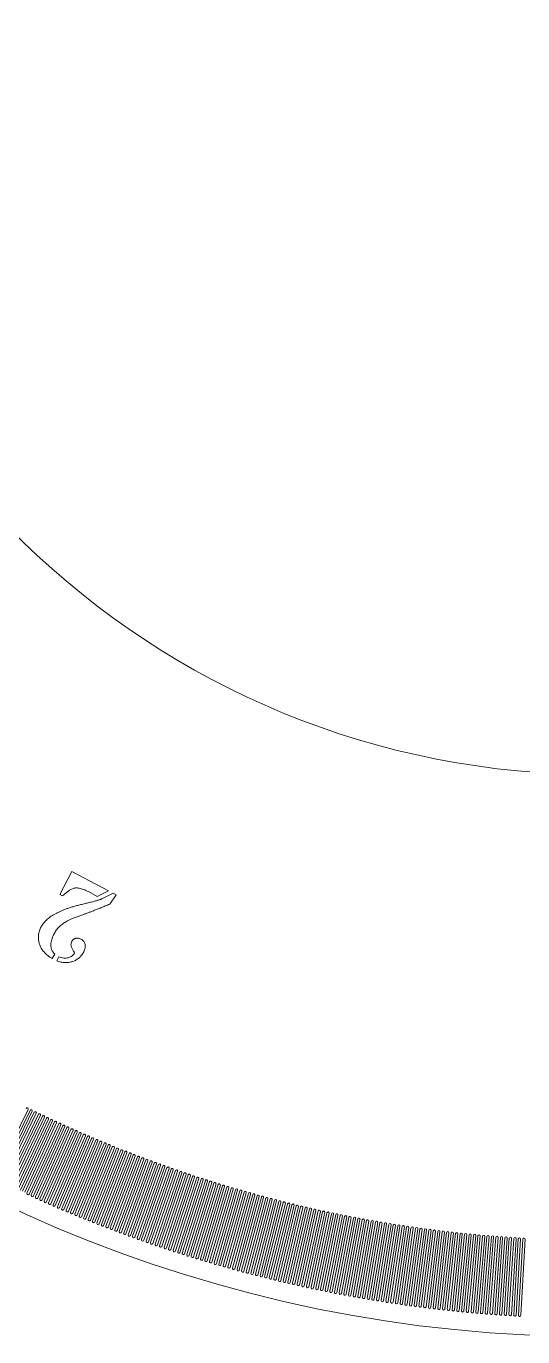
# Model space of a CAD drawing. Header units: millimetres. Extents: x -37.9 to 37.9, y -37.9 to 37.9.
# Drawn here: x -15.6 to -2, y -37.9 to -2 of the extents above; entities that cross this region are included whole.
import ezdxf

# ---------------------------------------------------------------- set-up
doc = ezdxf.new("R2010")
doc.units = ezdxf.units.MM

msp = doc.modelspace()

# ---------------------------------------------------------------- linework, layer by layer
at = {"color": 7, "linetype": 'Continuous', "lineweight": 15}
for p, q in [((-14.685, -25.787), (-14.354, -25.157)), ((-14.354, -25.157), (-13.353, -25.682)), ((-14.616, -25.823), (-14.685, -25.787)), ((-13.656, -25.835), (-13.902, -25.706)), ((-13.353, -25.682), (-13.656, -25.835)), ((-13.533, -25.903), (-13.222, -25.751)), ((-13.144, -25.792), (-13.316, -26.049)), ((-13.222, -25.751), (-13.144, -25.792)), ((-14.823, -27.417), (-14.889, -27.541)), ((-14.767, -27.599), (-14.71, -27.49)), ((-16.469, -33.543), (-15.549, -31.67)), ((-15.494, -31.697), (-16.41, -33.571)), ((-16.351, -33.6), (-15.438, -31.724)), ((-15.383, -31.751), (-16.293, -33.628)), ((-16.234, -33.657), (-15.328, -31.777)), ((-15.272, -31.804), (-16.175, -33.685)), ((-16.116, -33.713), (-15.217, -31.831)), ((-15.161, -31.857), (-16.058, -33.741)), ((-15.999, -33.769), (-15.105, -31.884)), ((-15.05, -31.91), (-15.94, -33.797)), ((-15.881, -33.825), (-14.994, -31.936)), ((-14.938, -31.962), (-15.822, -33.853)), ((-15.763, -33.88), (-14.882, -31.988)), ((-14.827, -32.014), (-15.703, -33.908)), ((-15.644, -33.935), (-14.771, -32.04)), ((-14.715, -32.066), (-15.585, -33.962)), ((-15.526, -33.989), (-14.659, -32.091)), ((-14.603, -32.117), (-15.466, -34.016)), ((-15.407, -34.043), (-14.547, -32.142)), ((-14.49, -32.168), (-15.347, -34.07)), ((-15.288, -34.097), (-14.434, -32.193)), ((-14.378, -32.218), (-15.228, -34.124)), ((-15.169, -34.15), (-14.322, -32.243)), ((-14.266, -32.268), (-15.109, -34.176)), ((-15.05, -34.203), (-14.209, -32.293)), ((-14.153, -32.318), (-14.99, -34.229)), ((-14.93, -34.255), (-14.096, -32.342)), ((-14.04, -32.367), (-14.87, -34.281)), ((-14.81, -34.307), (-13.983, -32.391)), ((-13.927, -32.416), (-14.751, -34.333)), ((-14.691, -34.359), (-13.87, -32.44)), ((-13.814, -32.464), (-14.631, -34.384)), ((-14.571, -34.41), (-13.757, -32.488)), ((-13.7, -32.512), (-14.51, -34.435)), ((-14.45, -34.46), (-13.643, -32.536)), ((-13.587, -32.56), (-14.39, -34.485)), ((-14.33, -34.51), (-13.53, -32.583)), ((-13.473, -32.607), (-14.27, -34.535)), ((-14.209, -34.56), (-13.416, -32.63)), ((-13.359, -32.654), (-14.149, -34.585)), ((-14.089, -34.61), (-13.302, -32.677)), ((-13.245, -32.7), (-14.028, -34.634)), ((-13.968, -34.659), (-13.188, -32.723)), ((-13.131, -32.746), (-13.907, -34.683)), ((-13.847, -34.707), (-13.074, -32.769)), ((-13.016, -32.792), (-13.786, -34.731)), ((-13.726, -34.755), (-12.959, -32.815)), ((-12.902, -32.837), (-13.665, -34.779)), ((-13.604, -34.803), (-12.844, -32.86)), ((-12.787, -32.882), (-13.543, -34.827)), ((-13.483, -34.85), (-12.73, -32.904)), ((-12.672, -32.926), (-13.422, -34.874)), ((-13.361, -34.897), (-12.615, -32.948)), ((-12.557, -32.97), (-13.3, -34.92)), ((-13.239, -34.944), (-12.5, -32.992)), ((-12.442, -33.014), (-13.178, -34.967)), ((-13.117, -34.99), (-12.384, -33.036)), ((-12.327, -33.057), (-13.056, -35.012)), ((-12.995, -35.035), (-12.269, -33.079)), ((-12.211, -33.1), (-12.933, -35.058)), ((-12.872, -35.08), (-12.153, -33.121)), ((-12.096, -33.143), (-12.811, -35.103)), ((-12.75, -35.125), (-12.038, -33.164)), ((-11.98, -33.185), (-12.688, -35.147)), ((-12.627, -35.169), (-11.922, -33.205)), ((-11.864, -33.226), (-12.566, -35.191)), ((-12.504, -35.213), (-11.806, -33.247)), ((-11.748, -33.267), (-12.443, -35.235)), ((-12.381, -35.257), (-11.69, -33.288)), ((-11.632, -33.308), (-12.32, -35.278)), ((-12.258, -35.3), (-11.574, -33.328)), ((-11.515, -33.349), (-12.196, -35.321)), ((-12.135, -35.342), (-11.457, -33.369)), ((-11.399, -33.389), (-12.073, -35.363)), ((-12.011, -35.384), (-11.341, -33.408)), ((-11.282, -33.428), (-11.95, -35.405)), ((-11.888, -35.426), (-11.224, -33.448)), ((-11.166, -33.467), (-11.826, -35.447)), ((-11.764, -35.467), (-11.107, -33.487)), ((-11.049, -33.506), (-11.702, -35.488)), ((-11.64, -35.508), (-10.99, -33.525)), ((-10.932, -33.544), (-11.578, -35.528)), ((-11.516, -35.549), (-10.873, -33.564)), ((-10.814, -33.582), (-11.454, -35.569)), ((-11.392, -35.589), (-10.756, -33.601)), ((-10.697, -33.62), (-11.33, -35.608)), ((-11.268, -35.628), (-10.638, -33.639)), ((-10.58, -33.657), (-11.205, -35.648)), ((-11.143, -35.667), (-10.521, -33.676)), ((-10.462, -33.694), (-11.081, -35.687)), ((-11.019, -35.706), (-10.403, -33.712)), ((-10.345, -33.73), (-10.956, -35.725)), ((-10.894, -35.744), (-10.286, -33.748)), ((-10.227, -33.766), (-10.832, -35.763)), ((-10.769, -35.782), (-10.168, -33.784)), ((-10.109, -33.802), (-10.707, -35.801)), ((-10.644, -35.819), (-10.05, -33.819)), ((-9.991, -33.837), (-10.582, -35.838)), ((-10.519, -35.856), (-9.932, -33.854)), ((-9.873, -33.871), (-10.456, -35.875)), ((-10.394, -35.893), (-9.813, -33.888)), ((-9.754, -33.906), (-10.331, -35.911)), ((-10.268, -35.929), (-9.695, -33.923)), ((-9.636, -33.939), (-10.206, -35.947)), ((-10.143, -35.964), (-9.577, -33.956)), ((-9.517, -33.973), (-10.08, -35.982)), ((-10.017, -36), (-9.458, -33.989)), ((-9.399, -34.006), (-9.955, -36.017)), ((-9.892, -36.034), (-9.339, -34.022)), ((-9.28, -34.038), (-9.829, -36.052)), ((-9.766, -36.069), (-9.221, -34.055)), ((-9.161, -34.071), (-9.703, -36.086)), ((-9.64, -36.103), (-9.102, -34.087)), ((-9.042, -34.102), (-9.577, -36.119)), ((-9.514, -36.136), (-8.983, -34.118)), ((-8.923, -34.134), (-9.451, -36.153)), ((-9.388, -36.169), (-8.863, -34.149)), ((-8.804, -34.165), (-9.324, -36.185)), ((-9.261, -36.202), (-8.744, -34.18)), ((-8.684, -34.195), (-9.198, -36.218)), ((-9.135, -36.234), (-8.625, -34.21)), ((-8.565, -34.225), (-9.072, -36.25)), ((-9.008, -36.265), (-8.505, -34.24)), ((-8.446, -34.255), (-8.945, -36.281)), ((-8.882, -36.297), (-8.386, -34.27)), ((-8.326, -34.284), (-8.818, -36.312)), ((-8.755, -36.327), (-8.266, -34.299)), ((-8.206, -34.313), (-8.692, -36.343)), ((-8.628, -36.358), (-8.146, -34.327)), ((-8.086, -34.342), (-8.565, -36.373)), ((-8.501, -36.388), (-8.026, -34.356)), ((-7.966, -34.37), (-8.438, -36.402)), ((-8.374, -36.417), (-7.906, -34.383)), ((-7.846, -34.397), (-8.31, -36.432)), ((-8.247, -36.446), (-7.786, -34.411)), ((-7.726, -34.424), (-8.183, -36.46)), ((-8.12, -36.475), (-7.666, -34.438)), ((-7.606, -34.451), (-8.056, -36.489)), ((-7.992, -36.503), (-7.546, -34.464)), ((-7.486, -34.477), (-7.929, -36.517)), ((-7.865, -36.53), (-7.426, -34.49)), ((-7.365, -34.503), (-7.801, -36.544)), ((-7.737, -36.558), (-7.305, -34.516)), ((-7.245, -34.529), (-7.673, -36.571)), ((-7.61, -36.584), (-7.185, -34.541)), ((-7.124, -34.554), (-7.546, -36.598)), ((-7.482, -36.611), (-7.064, -34.566)), ((-7.004, -34.579), (-7.418, -36.624)), ((-7.354, -36.637), (-6.943, -34.591)), ((-6.883, -34.603), (-7.29, -36.649)), ((-7.226, -36.662), (-6.823, -34.615)), ((-6.762, -34.627), (-7.162, -36.675)), ((-7.098, -36.687), (-6.702, -34.638)), ((-6.641, -34.65), (-7.034, -36.699)), ((-6.97, -36.712), (-6.581, -34.662)), ((-6.52, -34.673), (-6.906, -36.724)), ((-6.842, -36.736), (-6.46, -34.684)), ((-6.399, -34.696), (-6.778, -36.748)), ((-6.713, -36.759), (-6.339, -34.707)), ((-6.278, -34.718), (-6.649, -36.771)), ((-6.585, -36.783), (-6.217, -34.729)), ((-6.157, -34.739), (-6.521, -36.794)), ((-6.457, -36.805), (-6.096, -34.75)), ((-6.035, -34.761), (-6.392, -36.817)), ((-6.328, -36.828), (-5.975, -34.771)), ((-5.914, -34.782), (-6.264, -36.839)), ((-6.2, -36.85), (-5.853, -34.792)), ((-5.793, -34.802), (-6.135, -36.86)), ((-6.071, -36.871), (-5.732, -34.812)), ((-5.671, -34.822), (-6.007, -36.881)), ((-5.942, -36.892), (-5.61, -34.832)), ((-5.55, -34.842), (-5.878, -36.902)), ((-5.813, -36.912), (-5.489, -34.851)), ((-5.428, -34.861), (-5.749, -36.922)), ((-5.684, -36.932), (-5.367, -34.87)), ((-5.306, -34.879), (-5.62, -36.942)), ((-5.555, -36.952), (-5.245, -34.889)), ((-5.184, -34.898), (-5.491, -36.962)), ((-5.426, -36.971), (-5.123, -34.907)), ((-5.063, -34.916), (-5.362, -36.981)), ((-5.297, -36.99), (-5.002, -34.924)), ((-4.941, -34.933), (-5.233, -36.999)), ((-5.168, -37.008), (-4.88, -34.942)), ((-4.819, -34.95), (-5.104, -37.017)), ((-5.039, -37.026), (-4.758, -34.959)), ((-4.697, -34.967), (-4.974, -37.035)), ((-4.91, -37.043), (-4.636, -34.975)), ((-4.575, -34.983), (-4.845, -37.052)), ((-4.78, -37.06), (-4.513, -34.991)), ((-4.452, -34.999), (-4.716, -37.069)), ((-4.651, -37.077), (-4.391, -35.006)), ((-4.33, -35.014), (-4.586, -37.085)), ((-4.522, -37.093), (-4.269, -35.022)), ((-4.208, -35.029), (-4.457, -37.101)), ((-4.392, -37.108), (-4.147, -35.036)), ((-4.086, -35.043), (-4.327, -37.116)), ((-4.263, -37.123), (-4.024, -35.05)), ((-3.963, -35.057), (-4.198, -37.131)), ((-4.133, -37.138), (-3.902, -35.064)), ((-3.841, -35.071), (-4.068, -37.145)), ((-4.003, -37.152), (-3.78, -35.078)), ((-3.718, -35.084), (-3.938, -37.159)), ((-3.874, -37.166), (-3.657, -35.091)), ((-3.596, -35.097), (-3.809, -37.173)), ((-3.744, -37.179), (-3.535, -35.103)), ((-3.473, -35.109), (-3.679, -37.186)), ((-3.614, -37.192), (-3.412, -35.115)), ((-3.351, -35.121), (-3.549, -37.198)), ((-3.484, -37.205), (-3.29, -35.127)), ((-3.228, -35.133), (-3.419, -37.211)), ((-3.354, -37.217), (-3.167, -35.138)), ((-3.106, -35.144), (-3.289, -37.222)), ((-3.224, -37.228), (-3.044, -35.149)), ((-2.983, -35.154), (-3.159, -37.234)), ((-3.094, -37.239), (-2.922, -35.16)), ((-2.86, -35.165), (-3.029, -37.244)), ((-2.964, -37.25), (-2.799, -35.17)), ((-2.737, -35.174), (-2.899, -37.255)), ((-2.834, -37.26), (-2.676, -35.179)), ((-2.615, -35.184), (-2.769, -37.265)), ((-2.704, -37.269), (-2.553, -35.188)), ((-2.492, -35.193), (-2.639, -37.274)), ((-2.574, -37.279), (-2.43, -35.197)), ((-2.369, -35.201), (-2.509, -37.283)), ((-2.444, -37.287), (-2.307, -35.205)), ((-2.246, -35.209), (-2.379, -37.292)), ((-2.314, -37.296), (-2.185, -35.213)), ((-2.123, -35.217), (-2.249, -37.3)), ((-2.184, -37.304), (-2.062, -35.22)), ((-2, -35.224), (-2.118, -37.307)), ((-2.053, -37.311), (-1.939, -35.227))]:
    msp.add_line(p, q, dxfattribs=at)
msp.add_circle((0, 0), 37.9, dxfattribs=at)
for centre, radius, start, end in [((0, 0), 22.5, 272.5473, 267.4527), ((-15.577, -31.656), 0.0308, 333.85, 153.75), ((-15.466, -31.71), 0.0308, 334.05, 153.95), ((-15.355, -31.764), 0.0308, 334.25, 154.15), ((-15.244, -31.817), 0.0308, 334.45, 154.35), ((-15.133, -31.87), 0.0308, 334.65, 154.55), ((-15.022, -31.923), 0.0308, 334.85, 154.75), ((-14.91, -31.975), 0.0308, 335.05, 154.95), ((-14.799, -32.027), 0.0308, 335.25, 155.15), ((-14.687, -32.079), 0.0308, 335.45, 155.35), ((-14.575, -32.13), 0.0308, 335.65, 155.55), ((-14.462, -32.18), 0.0308, 335.85, 155.75), ((-14.35, -32.231), 0.0308, 336.05, 155.95), ((-14.237, -32.28), 0.0308, 336.25, 156.15), ((-14.125, -32.33), 0.0308, 336.45, 156.35), ((-14.012, -32.379), 0.0308, 336.65, 156.55), ((-13.899, -32.428), 0.0308, 336.85, 156.75), ((-13.785, -32.476), 0.0308, 337.05, 156.95), ((-13.672, -32.524), 0.0308, 337.25, 157.15), ((-13.558, -32.572), 0.0308, 337.45, 157.35), ((-13.444, -32.619), 0.0308, 337.65, 157.55), ((-13.331, -32.665), 0.0308, 337.85, 157.75), ((-13.216, -32.712), 0.0308, 338.05, 157.95), ((-13.102, -32.758), 0.0308, 338.25, 158.15), ((-12.988, -32.803), 0.0308, 338.45, 158.35), ((-12.873, -32.848), 0.0308, 338.65, 158.55), ((-12.758, -32.893), 0.0308, 338.85, 158.75), ((-12.644, -32.937), 0.0308, 339.05, 158.95), ((-12.528, -32.981), 0.0308, 339.25, 159.15), ((-12.413, -33.025), 0.0308, 339.45, 159.35), ((-12.298, -33.068), 0.0308, 339.65, 159.55), ((-12.182, -33.111), 0.0308, 339.85, 159.75), ((-12.067, -33.153), 0.0308, 340.05, 159.95), ((-11.951, -33.195), 0.0308, 340.25, 160.15), ((-11.835, -33.237), 0.0308, 340.45, 160.35), ((-11.719, -33.278), 0.0308, 340.65, 160.55), ((-11.603, -33.318), 0.0308, 340.85, 160.75), ((-11.486, -33.359), 0.0308, 341.05, 160.95), ((-11.37, -33.399), 0.0308, 341.25, 161.15), ((-11.253, -33.438), 0.0308, 341.45, 161.35), ((-11.136, -33.477), 0.0308, 341.65, 161.55), ((-11.019, -33.516), 0.0308, 341.85, 161.75), ((-10.902, -33.554), 0.0308, 342.05, 161.95), ((-10.785, -33.592), 0.0308, 342.25, 162.15), ((-10.668, -33.629), 0.0308, 342.45, 162.35), ((-10.55, -33.666), 0.0308, 342.65, 162.55), ((-10.433, -33.703), 0.0308, 342.85, 162.75), ((-10.315, -33.739), 0.0308, 343.05, 162.95), ((-10.197, -33.775), 0.0308, 343.25, 163.15), ((-15.555, -33.976), 0.0326, 155.35, 335.45), ((-15.437, -34.03), 0.0326, 155.55, 335.65), ((-15.318, -34.084), 0.0326, 155.75, 335.85), ((-10.079, -33.81), 0.0308, 343.45, 163.35), ((-9.961, -33.845), 0.0308, 343.65, 163.55), ((-9.843, -33.88), 0.0308, 343.85, 163.75), ((-9.725, -33.914), 0.0308, 344.05, 163.95), ((-9.606, -33.948), 0.0308, 344.25, 164.15), ((-9.488, -33.981), 0.0308, 344.45, 164.35), ((-9.369, -34.014), 0.0308, 344.65, 164.55), ((-9.25, -34.047), 0.0308, 344.85, 164.75), ((-9.131, -34.079), 0.0308, 345.05, 164.95), ((-9.012, -34.11), 0.0308, 345.25, 165.15), ((-15.199, -34.137), 0.0326, 155.95, 336.05), ((-15.079, -34.19), 0.0326, 156.15, 336.25), ((-14.96, -34.242), 0.0326, 156.35, 336.45), ((-14.84, -34.294), 0.0326, 156.55, 336.65), ((-14.721, -34.346), 0.0326, 156.75, 336.85), ((-14.601, -34.397), 0.0326, 156.95, 337.05), ((-14.48, -34.448), 0.0326, 157.15, 337.25), ((-8.893, -34.142), 0.0308, 345.45, 165.35), ((-8.774, -34.172), 0.0308, 345.65, 165.55), ((-8.655, -34.203), 0.0308, 345.85, 165.75), ((-8.535, -34.233), 0.0308, 346.05, 165.95), ((-8.416, -34.262), 0.0308, 346.25, 166.15), ((-8.296, -34.292), 0.0308, 346.45, 166.35), ((-8.176, -34.32), 0.0308, 346.65, 166.55), ((-8.056, -34.349), 0.0308, 346.85, 166.75), ((-7.936, -34.377), 0.0308, 347.05, 166.95), ((-7.816, -34.404), 0.0308, 347.25, 167.15), ((-7.696, -34.431), 0.0308, 347.45, 167.35), ((-7.576, -34.458), 0.0308, 347.65, 167.55), ((-7.456, -34.484), 0.0308, 347.85, 167.75), ((-14.36, -34.498), 0.0326, 157.35, 337.45), ((-14.24, -34.548), 0.0326, 157.55, 337.65), ((-14.119, -34.597), 0.0326, 157.75, 337.85), ((-13.998, -34.646), 0.0326, 157.95, 338.05), ((-13.877, -34.695), 0.0326, 158.15, 338.25), ((-13.756, -34.743), 0.0326, 158.35, 338.45), ((-13.634, -34.791), 0.0326, 158.55, 338.65), ((-7.335, -34.51), 0.0308, 348.05, 167.95), ((-7.215, -34.535), 0.0308, 348.25, 168.15), ((-7.094, -34.56), 0.0308, 348.45, 168.35), ((-6.974, -34.585), 0.0308, 348.65, 168.55), ((-6.853, -34.609), 0.0308, 348.85, 168.75), ((-6.732, -34.633), 0.0308, 349.05, 168.95), ((-6.611, -34.656), 0.0308, 349.25, 169.15), ((-6.49, -34.679), 0.0308, 349.45, 169.35), ((-6.369, -34.701), 0.0308, 349.65, 169.55), ((-6.248, -34.723), 0.0308, 349.85, 169.75), ((-6.126, -34.745), 0.0308, 350.05, 169.95), ((-6.005, -34.766), 0.0308, 350.25, 170.15), ((-5.884, -34.787), 0.0308, 350.45, 170.35), ((-5.762, -34.807), 0.0308, 350.65, 170.55), ((-5.641, -34.827), 0.0308, 350.85, 170.75), ((-5.519, -34.846), 0.0308, 351.05, 170.95), ((-13.513, -34.839), 0.0326, 158.75, 338.85), ((-13.391, -34.885), 0.0326, 158.95, 339.05), ((-13.269, -34.932), 0.0326, 159.15, 339.25), ((-13.147, -34.978), 0.0326, 159.35, 339.45), ((-13.025, -35.024), 0.0326, 159.55, 339.65), ((-12.903, -35.069), 0.0326, 159.75, 339.85), ((-12.78, -35.114), 0.0326, 159.95, 340.05), ((-12.658, -35.158), 0.0326, 160.15, 340.25), ((-5.397, -34.865), 0.0308, 351.25, 171.15), ((-5.276, -34.884), 0.0308, 351.45, 171.35), ((-5.154, -34.902), 0.0308, 351.65, 171.55), ((-5.032, -34.92), 0.0308, 351.85, 171.75), ((-4.91, -34.937), 0.0308, 352.05, 171.95), ((-4.788, -34.954), 0.0308, 352.25, 172.15), ((-4.666, -34.971), 0.0308, 352.45, 172.35), ((-4.544, -34.987), 0.0308, 352.65, 172.55), ((-4.422, -35.003), 0.0308, 352.85, 172.75), ((-4.3, -35.018), 0.0308, 353.05, 172.95), ((-4.177, -35.033), 0.0308, 353.25, 173.15), ((-4.055, -35.047), 0.0308, 353.45, 173.35), ((-3.933, -35.061), 0.0308, 353.65, 173.55), ((-3.81, -35.074), 0.0308, 353.85, 173.75), ((-3.688, -35.088), 0.0308, 354.05, 173.95), ((-3.565, -35.1), 0.0308, 354.25, 174.15), ((-3.443, -35.112), 0.0308, 354.45, 174.35), ((-3.32, -35.124), 0.0308, 354.65, 174.55), ((-3.198, -35.136), 0.0308, 354.85, 174.75), ((-3.075, -35.147), 0.0308, 355.05, 174.95), ((-2.952, -35.157), 0.0308, 355.25, 175.15), ((-2.829, -35.167), 0.0308, 355.45, 175.35), ((-2.707, -35.177), 0.0308, 355.65, 175.55), ((-2.584, -35.186), 0.0308, 355.85, 175.75), ((-2.461, -35.195), 0.0308, 356.05, 175.95), ((-2.338, -35.203), 0.0308, 356.25, 176.15), ((-2.215, -35.211), 0.0308, 356.45, 176.35), ((-12.535, -35.202), 0.0326, 160.35, 340.45), ((-12.412, -35.246), 0.0326, 160.55, 340.65), ((-12.289, -35.289), 0.0326, 160.75, 340.85), ((-12.166, -35.332), 0.0326, 160.95, 341.05), ((-12.042, -35.374), 0.0326, 161.15, 341.25), ((-11.919, -35.416), 0.0326, 161.35, 341.45), ((-11.795, -35.457), 0.0326, 161.55, 341.65), ((-11.671, -35.498), 0.0326, 161.75, 341.85), ((-11.547, -35.539), 0.0326, 161.95, 342.05), ((-2.092, -35.219), 0.0308, 356.65, 176.55), ((-1.969, -35.226), 0.0308, 356.85, 176.75), ((-11.423, -35.579), 0.0326, 162.15, 342.25), ((-11.299, -35.618), 0.0326, 162.35, 342.45), ((-11.174, -35.657), 0.0326, 162.55, 342.65), ((-11.05, -35.696), 0.0326, 162.75, 342.85), ((-10.925, -35.735), 0.0326, 162.95, 343.05), ((-10.8, -35.773), 0.0326, 163.15, 343.25), ((-10.675, -35.81), 0.0326, 163.35, 343.45), ((-10.55, -35.847), 0.0326, 163.55, 343.65), ((-10.425, -35.884), 0.0326, 163.75, 343.85), ((-10.3, -35.92), 0.0326, 163.95, 344.05), ((-10.174, -35.956), 0.0326, 164.15, 344.25), ((-10.049, -35.991), 0.0326, 164.35, 344.45), ((-9.923, -36.026), 0.0326, 164.55, 344.65), ((-9.797, -36.06), 0.0326, 164.75, 344.85), ((-9.671, -36.094), 0.0326, 164.95, 345.05), ((-9.545, -36.128), 0.0326, 165.15, 345.25), ((-9.419, -36.161), 0.0326, 165.35, 345.45), ((-9.293, -36.193), 0.0326, 165.55, 345.65), ((-9.166, -36.226), 0.0326, 165.75, 345.85), ((-9.04, -36.257), 0.0326, 165.95, 346.05), ((-8.913, -36.289), 0.0326, 166.15, 346.25), ((-8.787, -36.32), 0.0326, 166.35, 346.45), ((-8.66, -36.35), 0.0326, 166.55, 346.65), ((-8.533, -36.38), 0.0326, 166.75, 346.85), ((-8.406, -36.41), 0.0326, 166.95, 347.05), ((-8.279, -36.439), 0.0326, 167.15, 347.25), ((-8.151, -36.467), 0.0326, 167.35, 347.45), ((-8.024, -36.496), 0.0326, 167.55, 347.65), ((-7.897, -36.523), 0.0326, 167.75, 347.85), ((-7.769, -36.551), 0.0326, 167.95, 348.05), ((-7.641, -36.578), 0.0326, 168.15, 348.25), ((-7.514, -36.604), 0.0326, 168.35, 348.45), ((-7.386, -36.63), 0.0326, 168.55, 348.65), ((-7.258, -36.656), 0.0326, 168.75, 348.85), ((-7.13, -36.681), 0.0326, 168.95, 349.05), ((-7.002, -36.706), 0.0326, 169.15, 349.25), ((-6.874, -36.73), 0.0326, 169.35, 349.45), ((-6.746, -36.753), 0.0326, 169.55, 349.65), ((-6.617, -36.777), 0.0326, 169.75, 349.85), ((-6.489, -36.8), 0.0326, 169.95, 350.05), ((-6.36, -36.822), 0.0326, 170.15, 350.25), ((-6.232, -36.844), 0.0326, 170.35, 350.45), ((-6.103, -36.866), 0.0326, 170.55, 350.65), ((-5.974, -36.887), 0.0326, 170.75, 350.85), ((-5.846, -36.907), 0.0326, 170.95, 351.05), ((-5.717, -36.928), 0.0326, 171.15, 351.25), ((-5.588, -36.947), 0.0326, 171.35, 351.45), ((-5.459, -36.967), 0.0326, 171.55, 351.65), ((-5.33, -36.985), 0.0326, 171.75, 351.85), ((-5.201, -37.004), 0.0326, 171.95, 352.05), ((-5.071, -37.022), 0.0326, 172.15, 352.25), ((-4.942, -37.039), 0.0326, 172.35, 352.45), ((-4.813, -37.056), 0.0326, 172.55, 352.65), ((-4.683, -37.073), 0.0326, 172.75, 352.85), ((-4.554, -37.089), 0.0326, 172.95, 353.05), ((-4.424, -37.105), 0.0326, 173.15, 353.25), ((-4.295, -37.12), 0.0326, 173.35, 353.45), ((-4.165, -37.135), 0.0326, 173.55, 353.65), ((-4.036, -37.149), 0.0326, 173.75, 353.85), ((-3.906, -37.163), 0.0326, 173.95, 354.05), ((-3.776, -37.176), 0.0326, 174.15, 354.25), ((-3.646, -37.189), 0.0326, 174.35, 354.45), ((-3.517, -37.202), 0.0326, 174.55, 354.65), ((-3.387, -37.214), 0.0326, 174.75, 354.85), ((-3.257, -37.225), 0.0326, 174.95, 355.05), ((-3.127, -37.236), 0.0326, 175.15, 355.25), ((-2.997, -37.247), 0.0326, 175.35, 355.45), ((-2.867, -37.257), 0.0326, 175.55, 355.65), ((-2.737, -37.267), 0.0326, 175.75, 355.85), ((-2.607, -37.276), 0.0326, 175.95, 356.05), ((-2.476, -37.285), 0.0326, 176.15, 356.25), ((-2.346, -37.294), 0.0326, 176.35, 356.45), ((-2.216, -37.302), 0.0326, 176.55, 356.65), ((-2.086, -37.309), 0.0326, 176.75, 356.85)]:
    msp.add_arc(centre, radius, start, end, dxfattribs=at)
for points, knots in [([(-14.34, -25.626), (-14.353, -25.632), (-14.38, -25.644), (-14.418, -25.667), (-14.455, -25.693), (-14.491, -25.723), (-14.525, -25.752), (-14.558, -25.779), (-14.588, -25.802), (-14.607, -25.816), (-14.616, -25.823)], [0, 0, 0, 0, 0.126865, 0.256587, 0.390464, 0.529971, 0.665129, 0.787455, 0.900085, 1, 1, 1, 1]), ([(-13.902, -25.706), (-13.924, -25.695), (-13.968, -25.673), (-14.033, -25.646), (-14.093, -25.625), (-14.15, -25.612), (-14.204, -25.605), (-14.253, -25.604), (-14.299, -25.611), (-14.327, -25.621), (-14.34, -25.626)], [0, 0, 0, 0, 0.1660287, 0.3184386, 0.4569393, 0.5844218, 0.7000556, 0.8064216, 0.9056853, 1, 1, 1, 1]), ([(-15.196, -26.669), (-15.187, -26.653), (-15.168, -26.62), (-15.134, -26.573), (-15.095, -26.528), (-15.051, -26.483), (-15.001, -26.441), (-14.947, -26.399), (-14.887, -26.359), (-14.822, -26.32), (-14.751, -26.283), (-14.675, -26.248), (-14.594, -26.213), (-14.508, -26.179), (-14.417, -26.148), (-14.32, -26.117), (-14.218, -26.089), (-14.148, -26.071), (-14.112, -26.062)], [0, 0, 0, 0, 0.043971, 0.088938, 0.135869, 0.184778, 0.23595, 0.289559, 0.345964, 0.405469, 0.468026, 0.533272, 0.602327, 0.674928, 0.750539, 0.830194, 0.913018, 1, 1, 1, 1]), ([(-13.316, -26.049), (-13.357, -26.066), (-13.436, -26.098), (-13.551, -26.144), (-13.659, -26.188), (-13.759, -26.227), (-13.852, -26.263), (-13.937, -26.296), (-14.015, -26.325), (-14.086, -26.35), (-14.15, -26.373), (-14.21, -26.395), (-14.265, -26.416), (-14.315, -26.436), (-14.36, -26.455), (-14.401, -26.472), (-14.437, -26.489), (-14.46, -26.5), (-14.47, -26.505)], [0, 0, 0, 0, 0.106907, 0.206923, 0.300194, 0.386937, 0.467299, 0.54056, 0.607307, 0.667681, 0.722676, 0.773776, 0.820989, 0.864541, 0.903862, 0.939679, 0.972008, 1, 1, 1, 1]), ([(-14.112, -26.062), (-14.072, -26.052), (-13.993, -26.034), (-13.915, -26.015), (-13.877, -26.006)], [0, 0, 0, 0, 0.51707, 1, 1, 1, 1]), ([(-13.877, -26.006), (-13.856, -26), (-13.816, -25.991), (-13.759, -25.976), (-13.707, -25.962), (-13.662, -25.95), (-13.621, -25.937), (-13.587, -25.925), (-13.558, -25.914), (-13.541, -25.907), (-13.533, -25.903)], [0, 0, 0, 0, 0.180284, 0.344353, 0.492563, 0.624599, 0.742155, 0.84405, 0.929956, 1, 1, 1, 1]), ([(-14.47, -26.505), (-14.49, -26.516), (-14.531, -26.537), (-14.587, -26.574), (-14.638, -26.613), (-14.686, -26.653), (-14.729, -26.696), (-14.767, -26.742), (-14.801, -26.789), (-14.82, -26.823), (-14.829, -26.84)], [0, 0, 0, 0, 0.139448, 0.27361, 0.402083, 0.526934, 0.64865, 0.767464, 0.884058, 1, 1, 1, 1]), ([(-15.245, -27.13), (-15.251, -27.11), (-15.261, -27.072), (-15.269, -27.013), (-15.272, -26.955), (-15.269, -26.897), (-15.26, -26.839), (-15.244, -26.782), (-15.224, -26.725), (-15.205, -26.688), (-15.196, -26.669)], [0, 0, 0, 0, 0.126763, 0.250193, 0.372384, 0.494621, 0.616211, 0.740546, 0.868213, 1, 1, 1, 1]), ([(-14.829, -26.84), (-14.837, -26.856), (-14.853, -26.887), (-14.873, -26.932), (-14.891, -26.977), (-14.904, -27.02), (-14.916, -27.061), (-14.924, -27.101), (-14.928, -27.14), (-14.929, -27.176), (-14.928, -27.212), (-14.922, -27.246), (-14.914, -27.278), (-14.902, -27.309), (-14.888, -27.339), (-14.869, -27.366), (-14.848, -27.393), (-14.832, -27.409), (-14.823, -27.417)], [0, 0, 0, 0, 0.08479, 0.165533, 0.241365, 0.313945, 0.382278, 0.447161, 0.508955, 0.568104, 0.624222, 0.679371, 0.732429, 0.78517, 0.837349, 0.890573, 0.944638, 1, 1, 1, 1]), ([(-14.889, -27.541), (-14.911, -27.527), (-14.955, -27.502), (-15.015, -27.457), (-15.07, -27.411), (-15.117, -27.36), (-15.159, -27.307), (-15.194, -27.251), (-15.224, -27.192), (-15.238, -27.15), (-15.245, -27.13)], [0, 0, 0, 0, 0.140055, 0.273471, 0.401486, 0.524913, 0.646145, 0.763961, 0.88198, 1, 1, 1, 1]), ([(-14.355, -27.245), (-14.361, -27.23), (-14.372, -27.203), (-14.379, -27.16), (-14.375, -27.118), (-14.364, -27.094), (-14.359, -27.081)], [0, 0, 0, 0, 0.277311, 0.526021, 0.762066, 1, 1, 1, 1]), ([(-14.359, -27.081), (-14.354, -27.072), (-14.344, -27.054), (-14.325, -27.03), (-14.305, -27.011), (-14.282, -26.996), (-14.258, -26.986), (-14.232, -26.98), (-14.204, -26.979), (-14.185, -26.982), (-14.175, -26.983)], [0, 0, 0, 0, 0.1442062, 0.2745303, 0.3979979, 0.514905, 0.6303493, 0.748106, 0.8695195, 1, 1, 1, 1]), ([(-14.28, -27.387), (-14.284, -27.375), (-14.294, -27.351), (-14.315, -27.317), (-14.336, -27.282), (-14.349, -27.257), (-14.355, -27.245)], [0, 0, 0, 0, 0.237006, 0.487436, 0.745995, 1, 1, 1, 1]), ([(-14.107, -27.007), (-14.092, -27.016), (-14.063, -27.033), (-14.027, -27.068), (-14.002, -27.109), (-13.988, -27.154), (-13.983, -27.202), (-13.989, -27.252), (-14.003, -27.304), (-14.026, -27.355), (-14.054, -27.404), (-14.086, -27.449), (-14.12, -27.488), (-14.156, -27.523), (-14.195, -27.552), (-14.236, -27.578), (-14.28, -27.6), (-14.311, -27.612), (-14.327, -27.617)], [0, 0, 0, 0, 0.065399, 0.125152, 0.181904, 0.239647, 0.299033, 0.359595, 0.424534, 0.494912, 0.565861, 0.633731, 0.69744, 0.758468, 0.817915, 0.877921, 0.93844, 1, 1, 1, 1]), ([(-14.175, -26.983), (-14.164, -26.986), (-14.14, -26.991), (-14.118, -27.002), (-14.107, -27.007)], [0, 0, 0, 0, 0.4939484, 1, 1, 1, 1]), ([(-14.327, -27.617), (-14.344, -27.623), (-14.379, -27.634), (-14.432, -27.644), (-14.486, -27.649), (-14.541, -27.649), (-14.597, -27.644), (-14.653, -27.635), (-14.71, -27.62), (-14.748, -27.606), (-14.767, -27.599)], [0, 0, 0, 0, 0.121165, 0.241859, 0.361892, 0.483483, 0.607667, 0.734268, 0.864396, 1, 1, 1, 1]), ([(-14.71, -27.49), (-14.688, -27.499), (-14.645, -27.516), (-14.579, -27.527), (-14.514, -27.529), (-14.472, -27.52), (-14.451, -27.515)], [0, 0, 0, 0, 0.267605, 0.518107, 0.759054, 1, 1, 1, 1]), ([(-14.451, -27.515), (-14.432, -27.509), (-14.395, -27.497), (-14.347, -27.469), (-14.307, -27.432), (-14.289, -27.402), (-14.28, -27.387)], [0, 0, 0, 0, 0.2732954, 0.5229764, 0.7616024, 1, 1, 1, 1])]:
    msp.add_open_spline(points, degree=3, knots=knots, dxfattribs=at)

doc.saveas('drawing.dxf')
